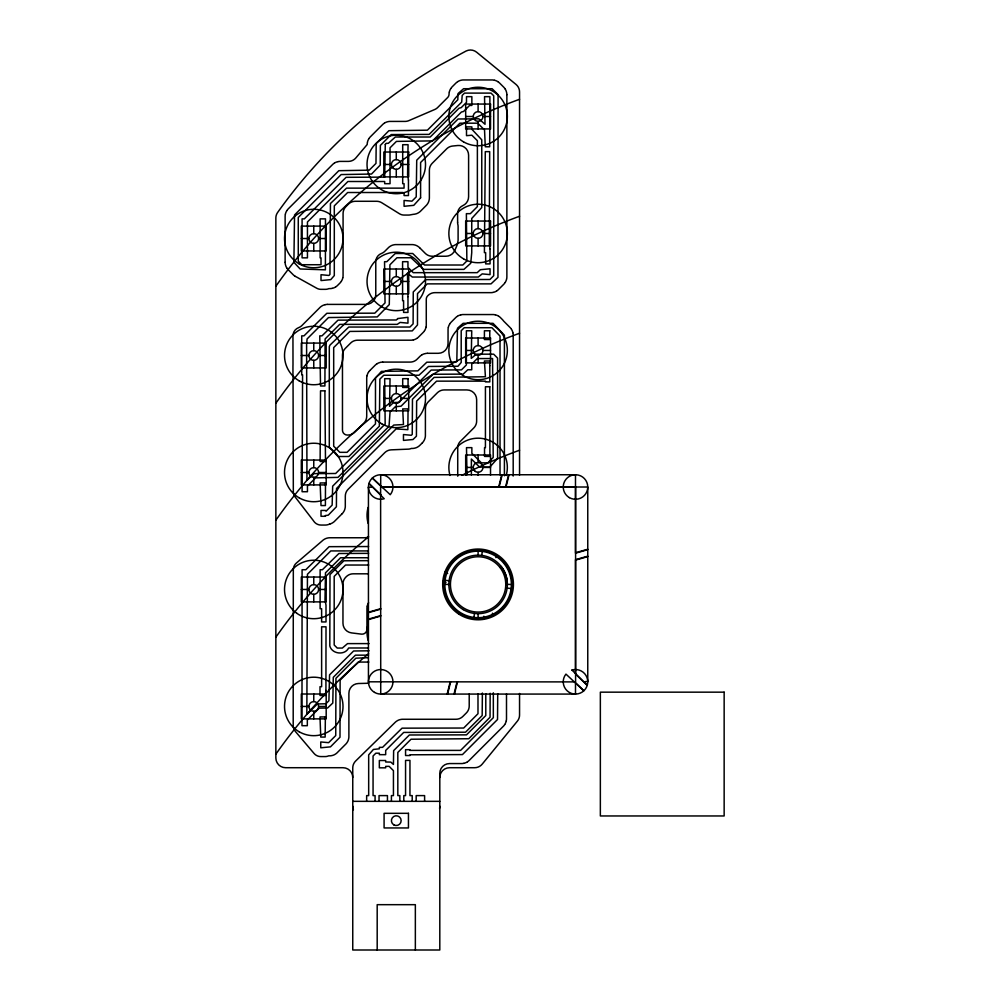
<?xml version="1.0" encoding="UTF-8"?>
<svg xmlns="http://www.w3.org/2000/svg" width="1000" height="1000" viewBox="0 0 1000 1000"><rect width="100%" height="100%" fill="white"/><g stroke="black" fill="none" stroke-linecap="round" stroke-linejoin="round"><path stroke-width="1.5" d="M293.2 686.712L293.325 569.725A8.775 8.775 0 0 1 296.375 563.062L322.362 540.763A8.775 8.775 0 0 1 323.888 539.575L324.137 539.412A8.775 8.775 0 0 1 325.7 538.6A8.775 8.775 0 0 1 327.4 538.075L327.7 538A8.775 8.775 0 0 1 329.338 537.788A8.775 8.775 0 0 1 329.888 537.762L364.538 537.762A9.75 9.75 0 0 0 368.4 536.962M372.062 487.013L368.438 487.425M584.138 681.8L587.762 681.413M473.95 617.425L474.45 613.425M481.763 555.4L482.262 551.4M447.15 694.075L450.2 681.8M498.688 487.013L501.75 474.75M447.587 694.075L450.637 681.8M499.125 487.013L502.188 474.75M454.012 694.075L457.062 681.8M505.55 487.013L508.612 474.75M454.45 694.075L457.5 681.8M505.988 487.013L509.05 474.75M369.913 370.475L375.375 365.025A8.775 8.775 0 0 1 376.85 363.9M342.1 513.775L334.387 521.475A8.775 8.775 0 0 1 332.912 522.6L332.7 522.75A8.775 8.775 0 0 1 330.138 523.9M422.188 443.025L419.688 445.5A8.775 8.775 0 0 1 418.237 446.625L418.05 446.75A8.775 8.775 0 0 1 416.45 447.587A8.775 8.775 0 0 1 414.712 448.137L414.425 448.2A8.775 8.775 0 0 1 412.775 448.425A8.775 8.775 0 0 1 412.238 448.438L411.35 448.438A8.775 8.775 0 0 1 407.85 449.162L391.087 449.85A9.75 9.75 0 0 0 384.738 452.688L348.162 489.263A9.75 9.75 0 0 0 345.312 496.15L345.3 506.5A8.775 8.775 0 0 1 345.062 508.237L345 508.525A8.775 8.775 0 0 1 344.462 510.25A8.775 8.775 0 0 1 343.65 511.775L343.512 512A8.775 8.775 0 0 1 342.225 513.638M511.375 584.412A33.275 33.275 0 0 1 461.463 613.225A33.275 33.275 0 0 1 461.463 555.6A33.275 33.275 0 0 1 511.375 584.412L505.763 584.412A27.662 27.662 0 0 1 469.862 610.825A27.662 27.662 0 0 1 455.35 568.688A27.662 27.662 0 0 1 499.888 567.375L501.112 566.413A29.087 29.087 0 0 1 507.325 584.412M495.838 557.587L498.45 556.075M368.438 612.212L380.7 608.688M587.762 549.237L575.5 552.762L575.487 474.75L380.7 474.75L380.7 485.5M368.438 612.65L380.7 609.138M575.5 553.2L587.762 549.675M368.438 619.15L380.7 615.625M575.5 559.688L587.762 556.163M368.438 619.587L380.7 616.062M587.762 556.6L575.5 560.125L575.5 673.475M325.125 304.688L325.387 304.637A8.775 8.775 0 0 1 327.388 304.4M368.762 683.25L358.4 683.512A9.75 9.75 0 0 0 348.9 693.263L348.888 736.825A8.775 8.775 0 0 1 348.65 738.688L348.587 738.988A8.775 8.775 0 0 1 348.062 740.688A8.775 8.775 0 0 1 347.25 742.225L347.1 742.45A8.775 8.775 0 0 1 346.012 743.888L336.938 752.95A8.775 8.775 0 0 1 335.538 754.025L335.35 754.15A8.775 8.775 0 0 1 333.738 755A8.775 8.775 0 0 1 332.05 755.525L331.788 755.588A8.775 8.775 0 0 1 330.012 755.825L328.65 755.837A8.775 8.775 0 0 1 325.15 756.575L320.763 756.575A8.775 8.775 0 0 1 314.075 753.475L295.775 731.925A9.75 9.75 0 0 1 293.2 725.325L293.2 686.912M381.087 694.075L575.5 694.075L575.5 683.325M465.675 116.5L473.225 116.5M482.975 116.5A4.875 4.875 0 0 0 475.662 112.275A4.875 4.875 0 0 0 475.662 120.712A4.875 4.875 0 0 0 482.975 116.5L490.525 116.5M383.837 164.462L391.4 164.462M401.15 164.462L408.7 164.462M465.675 233.475L473.225 233.475M482.975 233.475A4.875 4.875 0 0 0 475.662 229.25A4.875 4.875 0 0 0 475.662 237.7A4.875 4.875 0 0 0 482.975 233.475L490.525 233.475M301.325 238.525L308.888 238.525M318.637 238.525L326.188 238.525M383.837 281.438L391.4 281.438M401.15 281.438L408.7 281.438M327.575 304.4L366.025 304.4A9.75 9.75 0 0 0 375.775 294.65L375.775 261.688A8.775 8.775 0 0 1 381.4 253.5A9.75 9.75 0 0 0 384.787 251.3L388.125 247.975A9.137 9.137 0 0 1 388.7 247.413A8.775 8.775 0 0 1 390.037 246.412L390.288 246.25A8.775 8.775 0 0 1 391.825 245.438A8.775 8.775 0 0 1 393.638 244.887A9.025 9.025 0 0 1 395.712 244.6L412.287 244.6A8.775 8.775 0 0 1 414.387 244.887A8.775 8.775 0 0 1 416.1 245.413A8.775 8.775 0 0 1 417.725 246.25L417.975 246.412A8.775 8.775 0 0 1 419.588 247.688M465.675 350.45L473.225 350.45M482.975 350.45L490.525 350.45M427.562 353.3L438.3 353.3A9.75 9.75 0 0 0 448.05 343.55L448.05 329.812A8.775 8.775 0 0 1 448.062 329.263A8.775 8.775 0 0 1 448.3 327.55M301.325 355.5L308.888 355.5M318.637 355.5L326.188 355.5M382.85 362.088L410.2 362.088A9.75 9.75 0 0 0 417.088 359.237L420.112 356.225A8.775 8.775 0 0 1 421.562 355.112M383.837 398.413L391.4 398.413M401.15 398.413A4.875 4.875 0 0 0 393.837 394.2A4.875 4.875 0 0 0 393.837 402.638A4.875 4.875 0 0 0 401.15 398.413L408.7 398.413M465.675 467.438L473.225 467.438M482.975 467.438L490.525 467.438M301.325 472.488L308.888 472.488M318.637 472.488A4.875 4.875 0 0 0 311.325 468.263A4.875 4.875 0 0 0 311.325 476.7A4.875 4.875 0 0 0 318.637 472.488L326.188 472.488M382.262 487.013L587.762 487.013L587.762 681.8M325.4 515.55L325.4 516.287L321.012 516.287L321.012 510.438L325.4 510.438L326.075 511.188L332.15 505.112L332.663 486.163L393.762 425.062L403.462 424.55L402.7 408.913L408.062 408.913L407.85 429.675L396.075 428.938L336.538 488.488L336.4 506.775L328.325 515.125L325.55 515.562M368.587 546.538L329.137 546.675L305.8 569.725L302.087 569.725L301.975 725.7L307.325 725.7L307.325 720.037L319.212 708.15L327.537 708.025L332.788 703.05L333.3 677.3L355.438 655.163L368.525 655.163M367.95 550.925L330.8 550.925L307.45 574.263L306.837 714.312L317.375 703.975L325.887 703.763L328.913 700.738L329.562 674.837L353.6 650.987L369.075 650.788M368.612 553.362L338.9 553.5L322.388 569.725L320.125 569.725L320.125 608.713L321.625 608.713L321.625 621.938L326.012 621.938L326 605.15L325 599.938L325.487 572.825L340.562 557.75L368 557.75M367.812 560.65L343.862 560.788L330 574.55L329.8 645.913C331.863 654.112 344.85 655.7 348.625 647.987L368.438 647.987M368.725 565.037L345.525 565.037L334.188 576.388L334.188 645L337.238 648.062L342.35 648.062L347.525 643.612L369.05 643.6M367.887 573.812L353.2 573.812A9.75 9.75 0 0 0 346.312 576.663L345.812 577.163A9.75 9.75 0 0 0 342.962 584.05L342.962 623.225A9.75 9.75 0 0 0 351.5 632.9L361.475 634.138A4.875 4.875 0 0 0 366.95 629.3L366.95 608.525A8.775 8.775 0 0 1 366.962 608.05A8.775 8.775 0 0 1 367.2 606.312M444.837 584.412L448.862 584.412M301.325 589.462L308.888 589.462M318.637 589.462L326.188 589.462M368.15 657.675L355.875 658.188L335.95 678.288L335.737 735.562L328.625 742.675L320.763 741.95L320.763 747.8L330.462 746.862L340 737.225L340.125 680.125L358.188 662.062L368.825 662.062M301.325 706.438L308.888 706.438M318.637 706.438A4.875 4.875 0 0 0 311.325 702.225A4.875 4.875 0 0 0 311.325 710.662A4.875 4.875 0 0 0 318.637 706.438L326.188 706.438M352.75 801.338L439.8 801.338M380.725 694.075L380.613 486.925L575.588 486.925L575.588 681.9L368.438 681.812L368.438 487.013M445.087 580.25L449.087 580.763M507.113 588.062L511.112 588.575M445.087 572L447.7 573.5M443.387 580.962L446 582.463M571.962 670.062L587.25 685.325L576 674.55M382.262 487.6L372.35 478.025L390.25 494.712A12.263 12.263 0 0 0 384.963 475.513A12.263 12.263 0 0 0 368.438 486.637A12.263 12.263 0 0 0 384.237 498.762L368.963 483.438L381.325 495.363M575.037 682.288L583.85 690.788L565.95 674.112A12.263 12.263 0 0 0 571.225 693.312A12.263 12.263 0 0 0 587.75 682.188A12.263 12.263 0 0 0 571.95 670.062M419.725 247.812L425.288 253.375A9.75 9.75 0 0 0 432.188 256.238L445.913 256.238A9.75 9.75 0 0 0 454.888 250.287L456.987 245.35A9.75 9.75 0 0 0 457.675 242.775A8.775 8.775 0 0 1 457.837 241.875A9.75 9.75 0 0 0 458.1 239.662L458.1 226.663A9.75 9.75 0 0 0 457.85 224.5A9.75 9.75 0 0 1 457.612 222.288M519.55 475.125L519.55 91.938A9.75 9.75 0 0 0 515.975 84.4L476.625 52.2A9.75 9.75 0 0 0 466.1 51.025L438.312 66A511.775 511.775 0 0 0 277.65 212.438A9.75 9.75 0 0 0 275.85 218.088L275.85 757.962A9.75 9.75 0 0 0 285.6 767.712L343 767.712A9.75 9.75 0 0 1 352.75 777.463M519.55 693.45L519.55 715A9.75 9.75 0 0 1 517.35 721.175L482.2 764.137A9.75 9.75 0 0 1 474.65 767.712L449.55 767.712A9.75 9.75 0 0 0 439.8 777.463M513.188 476.05L513.188 335.175A8.775 8.775 0 0 0 513.175 334.625A8.775 8.775 0 0 0 512.95 332.987M506.875 94.862L506.875 276.613A8.775 8.775 0 0 1 506.863 277.162A8.775 8.775 0 0 1 506.613 278.875M506.5 693.913L506.5 718.9A8.775 8.775 0 0 1 506.25 720.837M504.412 475.763L504.412 335.175L493.038 323.325L463.125 323.325L457.463 328.263L456.812 361.375L456.125 362.075L426.812 362.2L417.863 370.863L381.438 371.375L375.487 378.038L375.475 423.9L347.05 452.325L339.837 452.325L333.688 446.175L333.688 347.587L349.862 331.425L412.262 330.9L417.488 324.963L417.5 293.612L427.238 283.875L491.025 283.875L497.962 277.362L498.088 94.675L492.137 88.725L463.587 88.713L458.013 93.575L457.812 99.775L427.4 130.188L388.888 130.7L376.188 143.588L375.975 163.412L369.212 170.175L338.837 170.688L294.538 214.975L293.9 262.312L300.125 268.975L325.4 269.837L325.487 218.863L320.125 218.863L320.125 257.85L321.012 257.85L321.012 264.725L301.788 264.725L298.275 261.212L298.275 217.438L341.163 174.562L371.538 174.05L380.225 165.075L380.363 145.425L391.213 134.575L429.137 134.4L461.688 102.1L462.2 95.412L464.5 93.1L491.037 93.1L493.713 95.775L493.713 275.7L489.925 279.488L425.575 279.625L413.25 291.962L413.113 323.862L409.938 327.038L348.762 327.038L329.95 345.138L329.3 346.688L329.3 447.088L338 456.5L348.888 456.5L379.35 426.213L379.862 379.137L383.762 375.25L418.975 375.238L428.475 366.463L457.962 366.25L461.2 362.475L461.2 330.725L464.212 327.713L491.938 327.713L500.025 336.075L500.025 474.9M497.725 693.675L497.525 719.5L462.438 754.587L409.95 754.788L409.95 755.525L405.562 755.525L405.562 749.675L409.95 749.675L409.95 750.4L460.6 750.4L493.338 717.663L493.338 692.8M492.463 613.188L492.463 616.2M490.525 475.2L490.525 455L465.675 455L465.675 475.2M490.175 693.275L490.05 717.225L468.825 738.725L411.025 739.237L397.825 752.438L397.825 795.6L399.837 795.6L399.837 801.25M485.788 693.812L485.788 715.575L466.5 734.862L409.363 734.987L393.638 750.612L393.438 764.438L390.812 762.1L385.675 761.975L385.675 760.512L379.338 760.512L379.338 767.825L385.675 767.825L385.675 766.363L389.15 766.363L393.438 770.65L393.438 795.6L391.413 795.6L391.413 801.25M483.862 616.2L483.862 619.212M482.375 693.037L482.175 715.55L465.513 732.212L403.7 732.425L385.675 750.45L385.675 754.663L379.338 754.663L379.338 753.2L375.85 753.2L373.062 756L373.062 795.6L375.075 795.6L375.075 801.25M478.1 104.062L478.1 111.625M478.1 121.375L478.1 128.925M478.1 221.05L478.1 228.6M478.1 238.35L478.1 245.9M478.1 338.025L478.1 345.575M478.1 355.325L478.1 362.887M478.1 455L478.1 462.562M478.1 472.312L478.1 475.325M478.1 551.15L478.1 555.163M478.1 613.663L478.1 617.688M477.987 693.725L477.987 713.725L463.675 728.037L402.05 728.162L382.562 747.35L379.338 747.35L379.338 748.812L373.4 749.45L368.675 754.9L368.675 795.6L366.65 795.6L366.65 801.25M471.375 474.975L471.375 459.038L479.55 467.025L488.738 467.225L490.288 466.587L497.587 458.387L497.575 358.088L493.675 354.175L476.375 354.175L471.25 358.387L471.737 330.775L466.375 330.775L466.375 364.963L461.475 369.875L431.163 370.075L398.725 402.325L393.488 402.537L389.55 406.3L390.037 378.688L384.675 378.688L385.163 424L335.662 473.5L313.962 473.625L306.962 480.325L306.6 344.625L307.087 338.95L328.488 317.55L377.25 316.913L389.288 304.575L389.913 264.8L396.95 257.762L411.062 257.762L423.413 269.387L463.913 269.387L470.737 263.263L471.737 252.65L471.737 218.475L481.763 207.537L481.763 139.812L471.863 129.262L471.863 126.888L466.5 126.888L466.5 135.662L471.863 135.213L477.375 140.712L477.375 206.637L470.35 213.663L466.375 213.663L466.863 260.95L462.812 265.012L424.513 265.012L412.713 253.5L395.288 253.5L386.8 261.688L384.55 261.688L385.037 302.913L374.787 313.175L326.825 313.3L303.988 335.85L301.725 335.85L301.725 374.85L302.575 374.85L302.087 491.725L307.45 491.725L307.45 486.05L315.625 477.875L337.987 477.375L389.025 426.312L390.037 412.013L395.325 406.712L401.037 406.2L433 374.263L463.137 374.125L467.775 369.775L471.737 369.775L471.737 364.1L477.275 358.562L492.575 358.562L493.2 457.475L487.837 462.85L481.388 462.85L471.863 453.325L471.863 447.65L466.5 447.65L466.987 474.8M469.212 694.05L469.212 706.05A9.75 9.75 0 0 1 466.362 712.938L462.9 716.4A9.75 9.75 0 0 1 456 719.262L402.388 719.275A8.775 8.775 0 0 0 400.412 719.55A8.775 8.775 0 0 0 398.638 720.075A8.775 8.775 0 0 0 397.038 720.913L396.788 721.075A8.775 8.775 0 0 0 395.4 722.138A9.237 9.237 0 0 0 394.875 722.638L355.688 760.987A9.75 9.75 0 0 0 352.75 767.975L352.75 950L439.8 950L439.8 773.312A9.75 9.75 0 0 1 449.55 763.562L461.512 763.562A8.775 8.775 0 0 0 461.987 763.55A8.775 8.775 0 0 0 463.725 763.312M457.612 222.237L457.612 213.663A8.775 8.775 0 0 1 462.812 205.637A9.75 9.75 0 0 0 468.6 196.737L468.6 155.2A9.75 9.75 0 0 0 457.875 145.5L452.587 146.037A9.75 9.75 0 0 0 446.675 148.837L432.225 163.287A9.75 9.75 0 0 0 429.375 170.175L429.375 197.8A8.775 8.775 0 0 1 429.35 198.337A8.775 8.775 0 0 1 429.087 200.15A8.775 8.775 0 0 1 428.562 201.938A8.775 8.775 0 0 1 427.725 203.55L427.638 203.688A9.75 9.75 0 0 1 426.362 205.35L420.613 211.112A8.775 8.775 0 0 1 420.188 211.5A8.775 8.775 0 0 1 418.862 212.512L418.663 212.625A8.775 8.775 0 0 1 417.062 213.475A8.775 8.775 0 0 1 415.4 214L415.225 214.037A8.775 8.775 0 0 1 413.4 214.312L410.075 214.913A8.775 8.775 0 0 1 408.462 215.062L404.075 215.062A8.775 8.775 0 0 1 399.45 213.738L381.788 202.763A9.75 9.75 0 0 0 376.637 201.287L355.3 201.287A9.75 9.75 0 0 0 348.413 204.137L345.938 206.612A9.75 9.75 0 0 0 343.075 213.512L343.075 275.375A8.775 8.775 0 0 1 343.062 275.85A8.775 8.775 0 0 1 342.837 277.587M457.725 476.2L457.725 447.65A8.775 8.775 0 0 1 460.3 441.438L473.787 427.95A9.75 9.75 0 0 0 476.65 421.062L476.65 399.675A9.75 9.75 0 0 0 466.9 389.925L444.225 389.925A9.75 9.75 0 0 0 437.337 392.788L428.263 401.85A9.75 9.75 0 0 0 425.412 408.75L425.4 435.588A8.775 8.775 0 0 1 425.163 437.525L425.1 437.738A8.775 8.775 0 0 1 424.562 439.475A8.775 8.775 0 0 1 423.762 441.012L423.638 441.2A8.775 8.775 0 0 1 422.325 442.875M424.6 801.25L424.6 795.6L416.175 795.6L416.175 801.25M415.35 950L415.35 904.675L377.188 904.675L377.188 950M412.212 801.25L412.212 795.6L409.95 795.6L409.95 760.4L405.562 760.4L405.562 795.6L403.8 795.6L403.8 801.25M396.275 152.025L396.275 159.588M396.275 169.338L396.275 176.887M396.275 269.012L396.275 276.562M396.275 286.312L396.275 293.863M396.275 385.988L396.275 393.55M396.275 403.288L396.275 410.85M387.45 801.25L387.45 795.6L379.038 795.6L379.038 801.25M313.762 226.1L313.762 233.65M313.762 243.4L313.762 250.95M313.762 343.075L313.762 350.625M313.762 360.375L313.762 367.938M313.762 460.05L313.762 467.612M313.762 477.35L313.762 484.913M313.762 577.038L313.762 584.587M313.762 594.338L313.762 601.888M313.762 694.013L313.762 701.562M313.762 711.312L313.762 718.875M285.125 262.125L285.125 216.525A8.775 8.775 0 0 1 285.138 216.05A8.775 8.775 0 0 1 285.363 214.312M324.913 304.775A8.775 8.775 0 0 0 321.825 306.038L321.6 306.188A8.775 8.775 0 0 0 320.1 307.337A9.4 9.4 0 0 0 319.662 307.775L301.975 325.462A9.75 9.75 0 0 1 298.575 327.663A8.775 8.775 0 0 0 292.95 335.85L293 365.087A8.775 8.775 0 0 0 292.95 366.075L292.95 374.7A9.75 9.75 0 0 0 293.038 375.975L293.325 491.337A9.75 9.75 0 0 0 295.775 497.812A9.75 9.75 0 0 1 296.2 498.325L313.113 520.288A9.75 9.75 0 0 1 313.612 521A8.775 8.775 0 0 0 321.012 525.062L325.2 525.062A9.75 9.75 0 0 0 328.85 524.35A9.75 9.75 0 0 1 329.95 523.975M353.425 809.8A9.75 9.75 0 0 1 352.75 806.213M439.8 806.213A9.75 9.75 0 0 1 439.55 808.388M464.025 763.25A8.775 8.775 0 0 0 465.75 762.712A8.775 8.775 0 0 0 467.275 761.912M467.525 761.75A8.775 8.775 0 0 0 468.913 760.688A9.237 9.237 0 0 0 469.425 760.188L503.125 726.488A9.162 9.162 0 0 0 503.675 725.925A8.775 8.775 0 0 0 504.688 724.575M504.85 724.325A8.775 8.775 0 0 0 505.662 722.763A8.775 8.775 0 0 0 506.175 721.137M368.612 602.775A8.775 8.775 0 0 0 367.812 604.3A8.775 8.775 0 0 0 367.262 606.013M512.888 332.688A8.775 8.775 0 0 0 512.337 330.962A8.775 8.775 0 0 0 511.538 329.425M511.375 329.162A8.775 8.775 0 0 0 510.262 327.713L504.038 321.475A9.75 9.75 0 0 1 503.125 320.412A8.775 8.775 0 0 0 502.438 319.613L500.6 317.762A8.775 8.775 0 0 0 500.188 317.362A8.775 8.775 0 0 0 498.85 316.363M498.6 316.2A8.775 8.775 0 0 0 497.062 315.387A8.775 8.775 0 0 0 495.4 314.862M495.1 314.8A8.775 8.775 0 0 0 493.162 314.55L462.987 314.55A9.025 9.025 0 0 0 460.9 314.837M457.562 316.2A8.775 8.775 0 0 1 460.725 314.913M457.3 316.363A8.775 8.775 0 0 0 455.975 317.362A8.775 8.775 0 0 0 455.55 317.762L451.262 322.05A8.775 8.775 0 0 0 450.863 322.475A8.775 8.775 0 0 0 449.862 323.8M448.363 327.262A8.775 8.775 0 0 1 449.625 324.237M425.387 353.537A8.775 8.775 0 0 1 427.375 353.312M421.812 354.95A8.775 8.775 0 0 1 424.913 353.675M380.662 362.325A8.775 8.775 0 0 1 382.663 362.1M377.1 363.738A8.775 8.775 0 0 1 380.188 362.463M368.525 372.225A8.775 8.775 0 0 1 369.787 370.613M368.363 372.475A8.775 8.775 0 0 0 367.562 374A8.775 8.775 0 0 0 367.013 375.725M366.95 376.012A8.775 8.775 0 0 0 366.725 377.75A8.775 8.775 0 0 0 366.712 378.225L366.712 416.225A9.75 9.75 0 0 1 363.85 423.113L354.787 432.188A9.75 9.75 0 0 1 348.038 435.037L347.413 435.05A4.875 4.875 0 0 1 342.463 430.175L342.463 355.262A9.75 9.75 0 0 1 345.312 348.375L350.637 343.05A9.75 9.75 0 0 1 357.525 340.2L410.85 340.2A8.775 8.775 0 0 0 411.4 340.175A8.775 8.775 0 0 0 413.113 339.938M413.413 339.875A8.775 8.775 0 0 0 415.062 339.35A8.775 8.775 0 0 0 416.6 338.537M416.863 338.375A8.775 8.775 0 0 0 418.188 337.375A8.775 8.775 0 0 0 418.612 336.975L423.275 332.312A9.75 9.75 0 0 0 424.487 330.725M424.625 330.513A8.775 8.775 0 0 0 425.438 328.988A8.775 8.775 0 0 0 425.975 327.25M426.037 326.95A8.775 8.775 0 0 0 426.262 325.312A8.775 8.775 0 0 0 426.275 324.775L426.275 299.262A4.875 4.875 0 0 1 427.7 295.825L428.013 295.512A9.75 9.75 0 0 1 434.913 292.65L490.825 292.65A8.775 8.775 0 0 0 491.375 292.638A8.775 8.775 0 0 0 493.013 292.413M493.312 292.35A8.775 8.775 0 0 0 495.037 291.812A8.775 8.775 0 0 0 496.575 291M496.838 290.837A8.775 8.775 0 0 0 498.288 289.725L503.663 284.375A8.775 8.775 0 0 0 504.05 283.95A8.775 8.775 0 0 0 505.062 282.613M505.225 282.362A8.775 8.775 0 0 0 506.025 280.825A8.775 8.775 0 0 0 506.55 279.163M506.613 92.613A8.775 8.775 0 0 1 506.863 94.675M505.225 89.113A8.775 8.775 0 0 1 506.475 92.137M505.062 88.863A8.775 8.775 0 0 0 504.05 87.525A8.775 8.775 0 0 0 503.663 87.112L499.7 83.15A8.775 8.775 0 0 0 499.275 82.762A8.775 8.775 0 0 0 497.95 81.75M497.7 81.587A8.775 8.775 0 0 0 496.163 80.787A8.775 8.775 0 0 0 494.5 80.262M494.2 80.188A8.775 8.775 0 0 0 492.262 79.95L463.275 79.95A9.025 9.025 0 0 0 461.188 80.225A8.775 8.775 0 0 0 459.375 80.787A8.775 8.775 0 0 0 457.837 81.587M457.587 81.75A8.775 8.775 0 0 0 456.262 82.762A8.775 8.775 0 0 0 455.838 83.15L452.25 86.737A8.775 8.775 0 0 0 451.85 87.163A8.775 8.775 0 0 0 450.85 88.488M450.688 88.75A8.775 8.775 0 0 0 449.888 90.288A8.775 8.775 0 0 0 449.363 91.938M449.288 92.238A8.775 8.775 0 0 0 449.05 94.175A4.875 4.875 0 0 1 447.612 97.562L437.725 107.463A9.75 9.75 0 0 1 434.688 109.525L408.875 120.625A9.75 9.75 0 0 1 405.025 121.412L389.988 121.425A9.038 9.038 0 0 0 387.887 121.7A8.775 8.775 0 0 0 386.112 122.25A8.775 8.775 0 0 0 384.55 123.062M384.3 123.225A8.775 8.775 0 0 0 382.95 124.237A8.775 8.775 0 0 0 382.55 124.625L370.575 136.6A9.237 9.237 0 0 0 370.075 137.113A8.775 8.775 0 0 0 369.012 138.5M368.862 138.763A8.775 8.775 0 0 0 368.05 140.287A8.775 8.775 0 0 0 367.512 142M367.45 142.3A8.775 8.775 0 0 0 367.212 144.037A8.775 8.775 0 0 0 367.2 144.512L355.838 157.95A9.75 9.75 0 0 1 348.387 161.4L340.25 161.4A8.775 8.775 0 0 0 339.712 161.425A8.775 8.775 0 0 0 338.062 161.637M337.762 161.713A8.775 8.775 0 0 0 336.062 162.237A8.775 8.775 0 0 0 334.5 163.05M334.25 163.212A8.775 8.775 0 0 0 332.775 164.338L288.5 208.612A9.237 9.237 0 0 0 288 209.137A8.775 8.775 0 0 0 286.938 210.525M286.775 210.775A8.775 8.775 0 0 0 285.975 212.3A8.775 8.775 0 0 0 285.425 214.025M285.363 264.337A8.775 8.775 0 0 1 285.125 262.312M286.775 267.887A8.775 8.775 0 0 1 285.5 264.812M286.938 268.137A8.775 8.775 0 0 0 288 269.525A9.237 9.237 0 0 0 288.5 270.038L292.962 274.513A9.15 9.15 0 0 0 293.525 275.05A8.775 8.775 0 0 0 294.875 276.075M295.125 276.238A8.775 8.775 0 0 0 296.175 276.825A9.75 9.75 0 0 1 296.725 277.1L316.75 288.238A8.775 8.775 0 0 0 321.012 289.337L325.4 289.337A8.775 8.775 0 0 0 328.9 288.612L329.85 288.612A8.775 8.775 0 0 0 330.387 288.587A8.775 8.775 0 0 0 332.113 288.35M332.4 288.288A8.775 8.775 0 0 0 334.038 287.775A8.775 8.775 0 0 0 335.6 286.95M335.85 286.8A8.775 8.775 0 0 0 337.2 285.775A8.775 8.775 0 0 0 337.6 285.4L339.875 283.125A8.775 8.775 0 0 0 340.2 282.775A8.775 8.775 0 0 0 341.262 281.388M341.425 281.125A8.775 8.775 0 0 0 342.225 279.613A8.775 8.775 0 0 0 342.775 277.887M275.85 754.188A511.775 511.775 0 0 1 368.638 653.7M275.85 286.262A511.775 511.775 0 0 1 519.55 99.288M275.85 403.25A511.775 511.775 0 0 1 519.55 216.262M275.85 520.225A511.775 511.775 0 0 1 519.55 333.25M275.85 637.2A511.775 511.775 0 0 1 368.638 536.725M461.975 475.325A511.775 511.775 0 0 1 519.55 450.225M368.15 640.425A29.25 29.25 0 0 1 368.15 624.325M449.988 475.475A29.25 29.25 0 0 1 478.1 438.188A29.25 29.25 0 0 1 506.213 475.475M368.15 523.45A29.25 29.25 0 0 1 368.15 507.35M499.888 567.388A27.513 27.513 0 0 1 505.75 584.412M408.45 180L408.462 195.562L404.075 195.562L404.075 193.538L403.05 192.512L347.638 192.512L334.312 205.837L334.3 275.562L330.775 279.625L321.012 280.562L321.012 274.713L328.938 275.45L329.925 274.462L330.438 203.525L346.538 188.137L404.05 188.137L404.075 183.688L402.7 183.688L402.7 144.7L408.062 144.7L407.575 174.913L408.45 180M407.962 296.625L407.962 312.425L403.587 312.425L403.587 300.688L402.587 300.688L402.587 261.688L407.95 261.688L407.95 267.362L413.237 272.663L477.212 272.663L480.35 269.713L490.05 268.775L490.05 274.625L482.188 273.888L478.312 277.038L412.325 277.05L407.463 273.087L407.962 296.625M489.8 365.712L489.8 381.887L485.425 381.887L485.425 381.15L436.562 381.15L416.637 401.075L416.425 436.188L412.987 439.538L403.462 440.4L403.462 434.55L411.325 435.275L412.25 434.35L412.463 399.237L434.1 377.4L485.425 376.763L484.412 361L489.775 361L489.8 365.712M490.05 248.837L490.05 263.9L485.662 263.9L485.662 252.65L484.412 252.65L485.288 151.65L489.675 151.65L489.288 243.875L490.05 248.837M420.6 197.8L413.775 205.338L404.075 206.287L404.075 200.438L411.95 201.163L416.213 196.9L416.725 160.188L458.088 119L478.837 118.812L485.025 124.275L484.538 96.662L489.9 96.662L489.675 146.775L485.288 146.775L484.538 129.987L477.738 123.188L459.925 123.188L420.6 162.5L420.6 197.8M325.925 690.438L325.363 695.487L320 695.487L320 686.712L321.625 686.712L321.625 626.812L326.012 626.812L325.925 690.438M385.288 144.488L384.675 177.113L346.075 177.325L304.35 218.863L302.087 218.863L302.087 257.85L307.45 257.85L307.45 221.962L347.912 181.5L384.675 181.5L384.675 183.688L390.037 183.688L390.037 147.8L396.438 141.4L432.55 140.887L461.425 112.013L463.525 111.5L469.613 105.438L471.863 105.438L471.863 96.662L466.5 96.662L466.5 102.338L461.213 107.625L458.963 108.275L430.225 137.012L395.337 137.012L388.338 143.3L386.25 143.338L385.288 144.488M397.788 318.55L396.325 319.988L338.038 320.125L322.013 335.85L319.762 335.85L320.513 385.975L324.9 385.975L325.112 338.95L339.7 324.375L397.238 324.375L400.112 322.425L407.962 323.15L407.962 317.3L397.788 318.55M490.525 104.062L465.675 104.062L465.675 128.925L490.525 128.925L490.525 104.062M408.7 152.025L383.837 152.025L383.837 176.887L408.7 176.887L408.7 152.025M490.525 221.05L465.675 221.05L465.675 245.9L490.525 245.9L490.525 221.05M326.188 226.1L301.325 226.1L301.325 250.95L326.188 250.95L326.188 226.1M408.7 269.012L383.837 269.012L383.837 293.863L408.7 293.863L408.7 269.012M489.775 330.775L484.412 330.775L484.412 339.55L489.775 339.55L489.775 330.775M490.525 338.025L465.675 338.025L465.675 362.887L490.525 362.887L490.525 338.025M326.188 343.075L301.325 343.075L301.325 367.938L326.188 367.938L326.188 343.075M408.062 378.688L402.7 378.688L402.7 387.463L408.062 387.463L408.062 378.688M408.7 385.988L383.837 385.988L383.837 410.85L408.7 410.85L408.7 385.988M489.8 386.763L485.425 386.763L485.425 447.65L484.538 447.65L484.538 456.425L489.9 456.425L489.8 386.763M324.9 390.838L320.513 390.838L320.125 461.5L325.487 461.5L324.9 390.838M326.188 460.05L301.325 460.05L301.325 484.913L326.188 484.913L326.188 460.05M325.487 482.95L320.125 482.95L321.012 505.562L325.4 505.562L325.487 482.95M326.188 577.038L301.325 577.038L301.325 601.888L326.188 601.888L326.188 577.038M724.15 692.163L600.35 692.163L600.35 815.962L724.15 815.962L724.15 692.163M326.188 694.013L301.325 694.013L301.325 718.875L326.188 718.875L326.188 694.013M325.363 716.938L320 716.938L320.763 737.075L325.15 737.075L325.363 716.938M408.45 813.325L384.087 813.325L384.087 827.95L408.45 827.95L408.45 813.325M393.837 824.862A4.875 4.875 0 0 0 401.15 820.638A4.875 4.875 0 0 0 393.837 816.425A4.875 4.875 0 0 0 393.837 824.862M463.288 609.625A29.25 29.25 0 0 0 507.35 584.637A29.25 29.25 0 0 0 463.675 558.975A29.25 29.25 0 0 0 463.288 609.625M299.137 731.762A29.25 29.25 0 0 0 343 706.438A29.25 29.25 0 0 0 299.137 681.112A29.25 29.25 0 0 0 299.137 731.762M296.925 613.375A29.25 29.25 0 0 0 342.887 592.087A29.25 29.25 0 0 0 301.475 562.925A29.25 29.25 0 0 0 296.925 613.375M299.137 263.85A29.25 29.25 0 0 0 343 238.525A29.25 29.25 0 0 0 299.137 213.2A29.25 29.25 0 0 0 299.137 263.85M379.425 188.375A29.25 29.25 0 0 0 425.4 167.087A29.25 29.25 0 0 0 383.988 137.925A29.25 29.25 0 0 0 379.425 188.375M463.475 141.825A29.25 29.25 0 0 0 507.35 116.5A29.25 29.25 0 0 0 463.475 91.163A29.25 29.25 0 0 0 463.475 141.825M463.475 258.8A29.25 29.25 0 0 0 507.35 233.475A29.25 29.25 0 0 0 463.475 208.15A29.25 29.25 0 0 0 463.475 258.8M381.65 306.762A29.25 29.25 0 0 0 425.513 281.438A29.25 29.25 0 0 0 381.65 256.112A29.25 29.25 0 0 0 381.65 306.762M299.137 380.825A29.25 29.25 0 0 0 343 355.5A29.25 29.25 0 0 0 299.137 330.175A29.25 29.25 0 0 0 299.137 380.825M463.475 375.775A29.25 29.25 0 0 0 507.35 350.45A29.25 29.25 0 0 0 463.475 325.125A29.25 29.25 0 0 0 463.475 375.775M299.137 497.812A29.25 29.25 0 0 0 343 472.488A29.25 29.25 0 0 0 299.137 447.15A29.25 29.25 0 0 0 299.137 497.812M381.65 423.75A29.25 29.25 0 0 0 425.513 398.413A29.25 29.25 0 0 0 381.65 373.088A29.25 29.25 0 0 0 381.65 423.75M475.3 471.425A4.875 4.875 0 0 0 482.95 467.875A4.875 4.875 0 0 0 476.05 463.013A4.875 4.875 0 0 0 475.3 471.425M310.95 593.45A4.875 4.875 0 0 0 318.612 589.9A4.875 4.875 0 0 0 311.712 585.037A4.875 4.875 0 0 0 310.95 593.45M475.3 354.438A4.875 4.875 0 0 0 482.95 350.887A4.875 4.875 0 0 0 476.05 346.025A4.875 4.875 0 0 0 475.3 354.438M393.462 285.425A4.875 4.875 0 0 0 401.125 281.875A4.875 4.875 0 0 0 394.225 277.013A4.875 4.875 0 0 0 393.462 285.425M310.95 359.487A4.875 4.875 0 0 0 318.612 355.938A4.875 4.875 0 0 0 311.712 351.075A4.875 4.875 0 0 0 310.95 359.487M310.95 242.512A4.875 4.875 0 0 0 318.612 238.962A4.875 4.875 0 0 0 311.712 234.1A4.875 4.875 0 0 0 310.95 242.512M393.462 168.45A4.875 4.875 0 0 0 401.125 164.9A4.875 4.875 0 0 0 394.225 160.037A4.875 4.875 0 0 0 393.462 168.45M458.462 612.4A34.15 34.15 0 0 0 512.087 587.413A34.15 34.15 0 0 0 463.638 553.462A34.15 34.15 0 0 0 458.462 612.4M459.025 614.237A35.375 35.375 0 0 0 513.4 586.013A35.375 35.375 0 0 0 461.763 553.025A35.375 35.375 0 0 0 459.025 614.237M374.5 692.387A12.263 12.263 0 0 0 392.962 681.9A12.263 12.263 0 0 0 374.637 671.15A12.263 12.263 0 0 0 374.5 692.387M569.362 497.625A12.263 12.263 0 0 0 587.762 487.013A12.263 12.263 0 0 0 569.362 476.388A12.263 12.263 0 0 0 569.362 497.625"/></g></svg>
